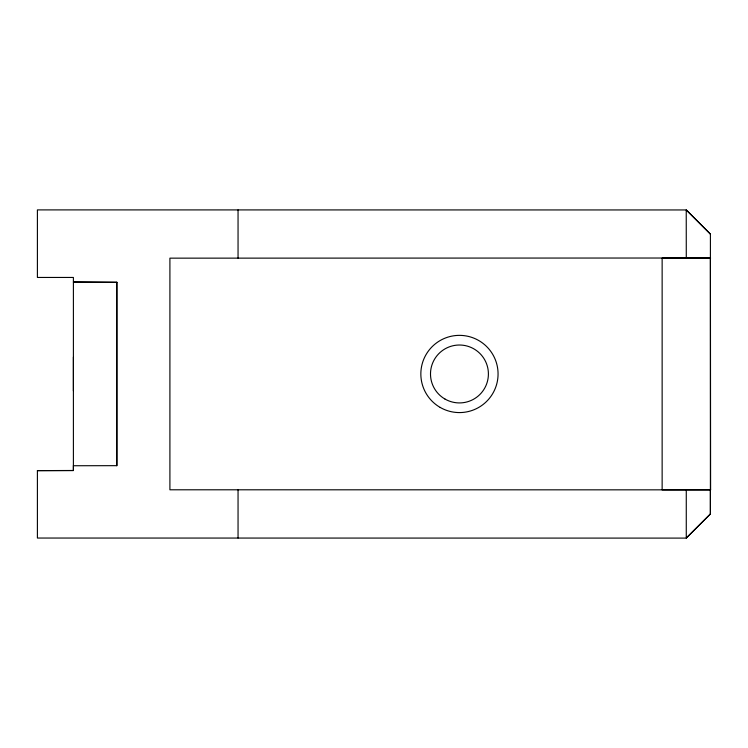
<?xml version="1.0" encoding="UTF-8"?>
<svg xmlns="http://www.w3.org/2000/svg" width="748" height="748" viewBox="0 0 748 748"><rect width="100%" height="100%" fill="white"/><g stroke="black" fill="none" stroke-linecap="round" stroke-linejoin="round"><path stroke-width="1.12" d="M73.398 390.858L73.398 357.077M116.828 465.733L116.828 282.286L73.398 282.052L116.828 282.323M710.6 258.097L662.139 258.097L662.139 489.893L710.6 489.846L710.413 258.013L169.908 258.154L169.908 489.79L710.6 489.846M686.271 489.837L686.271 538.102L37.4 538.046L37.4 470.623L73.398 470.483L73.398 465.667M710.404 513.96L686.271 538.055L710.394 513.979L710.404 489.818M686.281 258.041L686.234 209.907L710.394 234.077L686.271 209.954L37.4 209.898L37.4 277.452L73.398 277.452L73.398 470.557L37.4 470.623M73.416 465.742L116.828 465.667L116.828 282.286M710.413 233.993L710.394 513.979M238.051 209.898L238.051 258.154M238.051 489.79L238.051 538.046M440.151 407.408A38.606 38.606 0 0 0 498.065 373.972A38.606 38.606 0 0 0 440.151 340.536A38.606 38.606 0 0 0 440.151 407.408M444.976 399.049A28.957 28.957 0 0 0 488.407 373.972A28.957 28.957 0 0 0 444.976 348.895A28.957 28.957 0 0 0 444.976 399.049"/></g></svg>
